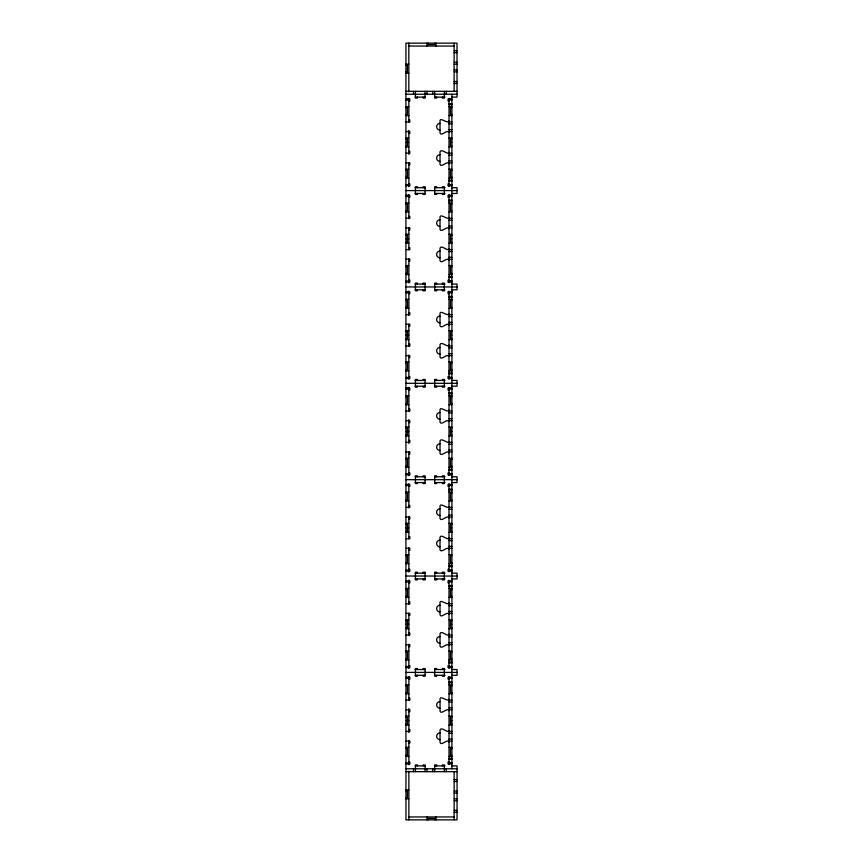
<?xml version="1.0" encoding="UTF-8"?>
<svg xmlns="http://www.w3.org/2000/svg" width="863" height="863" viewBox="0 0 863 863"><rect width="100%" height="100%" fill="white"/><g stroke="black" fill="none" stroke-linecap="round" stroke-linejoin="round"><path stroke-width="1.29" d="M449.008 120.982C448.426 124.445 440.238 117.098 440.011 120.496L440.011 133.021C441.295 136.926 447.563 128.706 449.008 132.535M449.008 152.287C448.49 155.804 441.349 147.994 440.011 151.802L440.011 164.326C441.284 168.242 447.573 160.011 449.008 163.841M449.008 217.39C448.275 220.691 440.756 213.398 440.011 216.807L440.011 229.375C441.295 233.28 447.563 225.06 449.008 228.889M449.008 248.695C447.983 252.212 441.565 244.38 440.011 248.069L440.011 260.68C441.284 264.596 447.573 256.365 449.008 260.195M449.008 313.701C448.436 317.153 440.281 309.828 440.011 313.215L440.011 325.739C441.295 329.644 447.563 321.424 449.008 325.254M449.008 345.06C448.35 348.458 441.403 340.723 440.011 344.52L440.011 357.045C441.284 360.961 447.573 352.73 449.008 356.559M449.008 410.119C447.994 413.506 440.615 406.279 440.022 409.483L440.011 422.104C441.295 426.009 447.563 417.789 449.008 421.619M449.008 441.371C448.49 444.887 441.403 437.077 440.011 440.885L440.011 453.409C441.284 457.325 447.573 449.094 449.008 452.924M449.008 506.484C448.242 509.785 440.691 502.493 440.011 505.901L440.011 518.469C441.295 522.374 447.563 514.154 449.008 517.983M449.008 537.789C447.875 541.306 441.532 533.485 440.011 537.164L440.011 549.774C441.284 553.69 447.573 545.459 449.008 549.289M449.008 602.795C448.447 606.268 440.303 598.911 440.011 602.309L440.011 614.834C441.295 618.739 447.563 610.519 449.008 614.348M449.008 634.1C448.048 637.833 441.425 629.699 440.011 633.615L440.011 646.139C441.284 650.055 447.573 641.824 449.008 645.653M449.03 699.213C448.436 702.471 440.551 695.395 440.044 698.577L440.044 711.198C441.327 715.103 447.595 706.883 449.03 710.713M449.03 730.465C448.231 734.089 441.381 726.063 440.044 729.979L440.044 742.504C441.317 746.419 447.595 738.189 449.03 742.018M408.587 46.041L454.359 46.041M454.121 50.701L457.012 50.701M454.121 52.621L457.012 52.621M454.121 62.265L457.012 62.265M405.934 64.218L408.825 64.175M454.121 64.186L457.012 64.186M405.934 65.318L407.379 65.318L407.379 72.061L405.934 72.061M454.121 69.968L457.012 69.968M454.121 71.899L457.012 71.899M405.934 73.161L408.825 73.204M454.121 81.532L457.012 81.532M454.121 83.463L457.012 83.463M405.934 91.338L457.012 91.338M405.934 94.218L457.034 94.218M415.017 97.109L425.362 97.109M434.467 97.109L445.038 97.109M451.651 97.109L457.034 97.109L457.012 43.15L405.934 43.15L405.966 819.85M408.857 99.148L405.966 99.148L409.817 99.051L409.817 100.971L408.857 100.971M449.008 99.148L451.899 99.148L448.048 99.051L448.048 100.971L449.008 100.971M405.966 100.108L408.857 100.108M449.008 100.054L451.899 100.108M449.008 103.689L451.899 103.689M449.008 104.596L451.899 104.596M405.966 106.634L408.857 106.591M449.008 106.634L451.899 106.591M405.966 107.735L407.412 107.735L407.412 114.477L405.966 114.477M451.899 107.735L450.454 107.735L450.454 114.477L451.899 114.477M405.966 115.577L408.857 115.62M449.008 115.577L451.899 115.62M408.857 120.011L409.817 120.011L409.817 121.942L405.966 121.931M449.008 121.931L451.899 121.931M449.008 123.862L451.899 123.862M449.008 129.644L451.899 129.644M405.966 131.575L409.817 131.575L409.817 133.506L408.857 133.506M449.008 131.575L451.899 131.575M405.966 137.897L408.857 137.929M449.008 137.929L451.899 137.897M405.966 139.029L407.412 139.029L407.412 145.782L405.966 145.782M451.899 139.029L450.454 139.029L450.454 145.782L451.899 145.782M405.966 142.406L408.857 142.406M450.454 142.406L451.899 142.406M405.966 146.883L408.857 146.915M449.008 146.883L451.899 146.883M408.857 151.316L409.817 151.316L409.817 153.247L405.966 153.236M449.008 153.236L451.899 153.236M449.008 155.167L451.899 155.167M449.008 160.95L451.899 160.95M405.966 162.88L409.817 162.88L409.817 164.811L408.857 164.811M449.008 162.88L451.899 162.88M405.966 169.234L408.857 169.191M449.008 169.191L451.899 169.234M405.966 170.335L407.412 170.335L407.412 177.077L405.966 177.077M451.899 170.335L450.454 170.335L450.454 177.077L451.899 177.077M405.966 178.177L408.857 178.22M449.008 178.177L451.899 178.177M449.008 180.216L451.899 180.216M449.008 181.122L451.899 181.122M408.857 183.851L409.817 183.851L409.817 185.772L405.966 185.664M449.008 183.851L448.048 183.851L448.048 185.772L451.899 185.772M405.966 184.704L408.857 184.704M415.017 187.703L425.362 187.703M434.467 187.703L445.038 187.703M451.651 187.703L457.034 187.703L457.034 193.474L451.651 193.474M405.966 190.594L457.034 190.583M415.017 193.474L425.362 193.474M434.467 193.474L445.038 193.474M405.966 195.405L409.817 195.405L409.817 197.325L408.857 197.325M451.899 195.405L448.048 195.405L448.048 197.325L449.008 197.325M405.966 195.513L408.857 195.513M449.008 195.513L451.899 195.513M405.966 196.473L408.857 196.473M449.008 196.419L451.899 196.473M449.008 200.054L451.899 200.054M449.008 200.96L451.899 200.96M405.966 202.956L408.857 202.999M449.008 202.956L451.899 202.999M405.966 204.1L407.412 204.1L407.412 210.842L405.966 210.842M451.899 204.1L450.454 204.1L450.454 210.842L451.899 210.842M405.966 211.985L408.857 211.942M449.008 211.942L451.899 211.985M408.857 216.365L409.817 216.365L409.817 218.296L405.966 218.296M449.008 218.296L451.899 218.296M449.008 220.227L451.899 220.227M449.008 226.009L451.899 226.009M405.966 227.94L409.817 227.929L409.817 229.86L408.857 229.86M449.008 227.94L451.899 227.94M405.966 234.294L408.857 234.261M449.008 234.261L451.899 234.294M405.966 235.394L407.412 235.394L407.412 242.147L405.966 242.147M451.899 235.394L450.454 235.394L450.454 242.147L451.899 242.147M405.966 238.771L408.857 238.771M450.454 238.771L451.899 238.771M405.966 243.28L408.857 243.247M449.008 243.247L451.899 243.28M408.857 247.67L409.817 247.67L409.817 249.601L405.966 249.601M449.008 249.601L451.899 249.601M449.008 251.532L451.899 251.532M449.008 257.314L451.899 257.314M405.966 259.234L409.817 259.234L409.817 261.165L408.857 261.165M449.008 259.245L451.899 259.245M405.966 265.599L408.857 265.556M449.008 265.599L451.899 265.556M405.966 266.699L407.412 266.699L407.412 273.442L405.966 273.442M451.899 266.699L450.454 266.699L450.454 273.442L451.899 273.442M405.966 274.585L408.857 274.542M449.008 274.585L451.899 274.542M449.008 276.581L451.899 276.581M449.008 277.487L451.899 277.487M408.857 280.205L409.817 280.205L409.817 282.125L405.966 282.028M449.008 280.205L448.048 280.205L448.048 282.125L451.899 282.125M405.966 281.068L408.857 281.068M449.008 281.068L451.899 281.068M449.008 281.122L451.899 281.122M415.017 284.067L425.362 284.067M434.477 284.067L445.049 284.067M451.662 284.067L457.045 284.067L457.034 289.839L451.651 289.839M405.966 286.948L457.045 286.948M415.017 289.839L425.362 289.839M434.467 289.839L445.038 289.839M405.966 291.77L409.817 291.77L409.817 293.69L408.857 293.69M451.899 291.77L448.048 291.77L448.048 293.69L449.008 293.69M405.966 291.877L408.857 291.877M449.008 291.877L451.899 291.877M405.966 292.837L408.857 292.837M449.008 292.837L451.899 292.784M449.008 296.419L451.899 296.419M449.008 297.325L451.899 297.325M405.966 299.321L408.857 299.364M449.008 299.321L451.899 299.364M405.966 300.464L407.412 300.464L407.412 307.206L405.966 307.206M451.899 300.464L450.454 300.464L450.454 307.206L451.899 307.206M405.966 308.307L408.857 308.35M449.008 308.35L451.899 308.307M408.857 312.73L409.817 312.73L409.817 314.661L405.966 314.661M449.008 314.661L451.899 314.661M449.008 316.592L451.899 316.592M449.008 322.374L451.899 322.374M405.966 324.294L409.817 324.294L409.817 326.225L408.857 326.225M449.008 324.305L451.899 324.305M405.966 330.658L408.857 330.626M449.008 330.658L451.899 330.626M405.966 331.759L407.412 331.759L407.412 338.512L405.966 338.512M451.899 331.759L450.454 331.759L450.454 338.512L451.899 338.512M405.966 335.135L408.857 335.135M450.454 335.135L451.899 335.135M405.966 339.612L408.857 339.644M449.008 339.644L451.899 339.612M408.857 344.035L409.817 344.035L409.817 345.966L405.966 345.966M449.008 345.966L451.899 345.966M449.008 347.897L451.899 347.897M449.008 353.679L451.899 353.679M405.966 355.599L409.817 355.599L409.817 357.53L408.857 357.53M449.008 355.61L451.899 355.61M405.966 361.964L408.857 361.921M449.008 361.921L451.899 361.964M405.966 363.064L407.412 363.064L407.412 369.806L405.966 369.806M451.899 363.064L450.454 363.064L450.454 369.806L451.899 369.806M405.966 370.95L408.857 370.907M449.008 370.95L451.899 370.907M449.008 372.945L451.899 372.945M449.008 373.852L451.899 373.852M408.857 376.57L409.817 376.57L409.817 378.49L405.966 378.49M449.008 376.57L448.048 376.57L448.048 378.49L451.899 378.49M405.966 377.433L408.857 377.433M415.017 380.432L425.362 380.432M434.477 380.432L445.049 380.432M451.662 380.432L457.045 380.432L457.034 386.203L451.651 386.203M405.966 383.312L457.045 383.312M415.017 386.203L425.362 386.203M434.467 386.203L445.038 386.203M405.966 388.134L409.817 388.134L409.817 390.054L408.857 390.054M451.899 388.134L448.048 388.134L448.048 390.054L449.008 390.054M405.966 388.242L408.857 388.242M449.008 388.242L451.899 388.242M405.966 389.202L408.857 389.202M449.008 389.148L451.899 389.202M449.008 392.784L451.899 392.784M449.008 393.69L451.899 393.69M405.966 395.686L408.857 395.729M449.008 395.729L451.899 395.686M405.966 396.829L407.412 396.829L407.412 403.571L405.966 403.571M451.899 396.829L450.454 396.829L450.454 403.571L451.899 403.571M405.966 404.671L408.857 404.715M449.008 404.715L451.899 404.671M408.857 409.094L409.817 409.094L409.817 411.025L405.966 411.025M449.008 411.025L451.899 411.025M449.008 412.956L451.899 412.956M449.008 418.738L451.899 418.738M405.966 420.669L409.817 420.659L409.817 422.59L408.857 422.59M449.008 420.669L451.899 420.669M405.966 426.991L408.857 427.023M449.008 426.991L451.899 427.023M405.966 428.124L407.412 428.124L407.412 434.876L405.966 434.876M451.899 428.124L450.454 428.124L450.454 434.876L451.899 434.876M405.966 431.5L408.857 431.5M450.454 431.5L451.899 431.5M405.966 436.009L408.857 435.977M449.008 435.977L451.899 436.009M408.857 440.4L409.817 440.4L409.817 442.331L405.966 442.331M449.008 442.331L451.899 442.331M449.008 444.262L451.899 444.262M449.008 450.044L451.899 450.044M405.966 451.964L409.817 451.964L409.817 453.895L408.857 453.895M449.008 451.975L451.899 451.975M405.966 458.285L408.857 458.329M449.008 458.329L451.899 458.285M405.966 459.429L407.412 459.429L407.412 466.171L405.966 466.171M451.899 459.429L450.454 459.429L450.454 466.171L451.899 466.171M405.966 467.271L408.857 467.315M449.008 467.315L451.899 467.271M449.008 469.31L451.899 469.31M449.008 470.216L451.899 470.216M408.857 472.935L409.817 472.935L409.817 474.855L405.966 474.758M449.008 472.935L448.048 472.935L448.048 474.855L451.899 474.855M405.966 473.798L408.857 473.798M415.017 476.797L425.362 476.797M434.477 476.797L445.049 476.797M451.662 476.797L457.045 476.797L457.034 482.568L451.651 482.568M405.966 479.677L457.045 479.688M415.017 482.568L425.362 482.568M434.467 482.568L445.038 482.568M405.966 484.499L409.817 484.499L409.817 486.419L408.857 486.419M451.899 484.499L448.048 484.499L448.048 486.419L449.008 486.419M405.966 484.607L408.857 484.607M449.008 484.607L451.899 484.607M405.966 485.567L408.857 485.567M449.008 485.513L451.899 485.567M449.008 489.148L451.899 489.148M449.008 490.055L451.899 490.055M405.966 492.093L408.857 492.05M449.008 492.05L451.899 492.093M405.966 493.194L407.412 493.194L407.412 499.936L405.966 499.936M451.899 493.194L450.454 493.194L450.454 499.936L451.899 499.936M405.966 501.079L408.857 501.036M449.008 501.079L451.899 501.036M408.857 505.459L409.817 505.459L409.817 507.39L405.966 507.39M449.008 507.39L451.899 507.39M449.008 509.321L451.899 509.321M449.008 515.103L451.899 515.103M405.966 517.034L409.817 517.023L409.817 518.954L408.857 518.954M449.008 517.034L451.899 517.034M405.966 523.388L408.857 523.356M449.008 523.388L451.899 523.356M405.966 524.488L407.412 524.488L407.412 531.241L405.966 531.241M451.899 524.488L450.454 524.488L450.454 531.241L451.899 531.241M405.966 527.865L408.857 527.865M450.454 527.865L451.899 527.865M405.966 532.374L408.857 532.342M449.008 532.374L451.899 532.342M408.857 536.764L409.817 536.764L409.817 538.695L405.966 538.695M449.008 538.695L451.899 538.695M449.008 540.626L451.899 540.626M449.008 546.408L451.899 546.408M405.966 548.329L409.817 548.329L409.817 550.26L408.857 550.26M449.008 548.339L451.899 548.339M405.966 554.65L408.857 554.693M449.008 554.65L451.899 554.693M405.966 555.794L407.412 555.794L407.412 562.536L405.966 562.536M451.899 555.794L450.454 555.794L450.454 562.536L451.899 562.536M405.966 563.679L408.857 563.636M449.008 563.636L451.899 563.679M449.008 565.675L451.899 565.675M449.008 566.581L451.899 566.581M408.857 569.3L409.817 569.3L409.817 571.22L405.966 571.123M449.008 569.3L448.048 569.3L448.048 571.22L451.899 571.22M405.966 570.163L408.857 570.163M449.008 570.163L451.899 570.163M449.008 570.216L451.899 570.216M415.017 573.161L425.362 573.161M434.477 573.161L445.049 573.161M451.662 573.161L457.045 573.161L457.034 578.933L451.651 578.933M405.966 576.042L457.045 576.053M415.017 578.933L425.362 578.933M434.467 578.933L445.038 578.933M405.966 580.972L409.817 580.864L409.817 582.784L408.857 582.784M451.899 580.864L448.048 580.864L448.048 582.784L449.008 582.784M405.966 581.932L408.857 581.932M449.008 581.878L451.899 581.932M449.008 585.513L451.899 585.513M449.008 586.419L451.899 586.419M405.966 588.458L408.857 588.415M449.008 588.415L451.899 588.458M405.966 589.558L407.412 589.558L407.412 596.301L405.966 596.301M451.899 589.558L450.454 589.558L450.454 596.301L451.899 596.301M405.966 597.444L408.857 597.401M449.008 597.401L451.899 597.444M408.857 601.824L409.817 601.824L409.817 603.755L405.966 603.755M449.008 603.755L451.899 603.755M449.008 605.686L451.899 605.686M449.008 611.468L451.899 611.468M405.966 613.399L409.817 613.388L409.817 615.319L408.857 615.319M449.008 613.399L451.899 613.399M405.966 619.72L408.857 619.753M449.008 619.72L451.899 619.753M405.966 620.853L407.412 620.853L407.412 627.606L405.966 627.606M451.899 620.853L450.454 620.853L450.454 627.606L451.899 627.606M405.966 624.229L408.857 624.229M450.454 624.229L451.899 624.229M405.966 628.706L408.857 628.739M449.008 628.739L451.899 628.706M408.857 633.129L409.817 633.129L409.817 635.06L405.966 635.06M449.008 635.06L451.899 635.06M449.008 636.991L451.899 636.991M449.008 642.773L451.899 642.773M405.966 644.693L409.817 644.693L409.817 646.624L408.857 646.624M449.008 644.704L451.899 644.704M405.966 651.015L408.857 651.058M449.008 651.015L451.899 651.058M405.966 652.158L407.412 652.158L407.412 658.9L405.966 658.9M451.899 652.158L450.454 652.158L450.454 658.9L451.899 658.9M405.966 660.001L408.857 660.044M449.008 660.001L451.899 660.044M449.008 662.04L451.899 662.04M449.008 662.946L451.899 662.946M408.857 665.664L409.817 665.664L409.817 667.584L405.966 667.584M449.008 665.664L448.048 665.664L448.048 667.584L451.899 667.584M405.966 666.527L408.857 666.527M415.017 669.526L425.362 669.526M434.477 669.526L445.049 669.526M451.662 669.526L457.045 669.526L457.066 675.298L451.683 675.298M405.966 672.406L457.066 672.417M415.038 675.298L425.383 675.298M434.488 675.298L445.071 675.298M405.988 677.228L409.849 677.228L409.849 679.149L408.879 679.149M451.921 677.228L448.07 677.228L448.07 679.149L449.03 679.149M405.988 678.296L408.879 678.296M449.03 678.242L451.921 678.296M449.03 681.878L451.921 681.878M449.03 682.784L451.921 682.784M405.988 684.78L408.879 684.823M449.03 684.823L451.921 684.78M405.988 685.923L407.433 685.923L407.433 692.665L405.988 692.665M451.921 685.923L450.475 685.923L450.475 692.665L451.921 692.665M405.988 693.766L408.879 693.809M449.03 693.766L451.921 693.809M408.879 698.189L409.849 698.189L409.849 700.12L405.988 700.12M449.03 700.12L451.921 700.12M449.03 702.051L451.921 702.051M449.03 707.833L451.921 707.833M405.988 709.753L409.849 709.753L409.849 711.684L408.879 711.684M449.03 709.764L451.921 709.764M405.988 716.117L408.879 716.085M449.03 716.085L451.921 716.117M405.988 717.218L407.433 717.218L407.433 723.971L405.988 723.971M451.921 717.218L450.475 717.218L450.475 723.971L451.921 723.971M405.988 720.594L408.879 720.594M450.475 720.594L451.921 720.594M405.988 725.103L408.879 725.071M449.03 725.103L451.921 725.071M408.879 729.494L409.849 729.494L409.849 731.425L405.988 731.425M449.03 731.425L451.921 731.425M449.03 733.356L451.921 733.356M449.03 739.138L451.921 739.138M405.988 741.058L409.849 741.058L409.849 742.989L408.879 742.989M449.03 741.069L451.921 741.069M405.988 747.423L408.879 747.38M449.03 747.38L451.921 747.423M405.988 748.523L407.433 748.523L407.433 755.265L405.988 755.265M451.921 748.523L450.475 748.523L450.475 755.265L451.921 755.265M405.988 756.409L408.879 756.409M449.03 756.409L451.921 756.366M449.03 758.404L451.921 758.404M449.03 759.311L451.921 759.311M408.879 762.029L409.849 762.029L409.849 763.949L405.988 763.949M449.03 762.029L448.07 762.029L448.07 763.949L451.921 763.949M405.988 762.892L408.879 762.892M415.038 765.891L425.383 765.891M434.488 765.891L445.071 765.891M451.683 765.891L457.066 765.891L457.034 819.85L406.441 819.85M405.966 768.782L457.066 768.782M405.966 771.662L457.034 771.662M454.143 779.537L457.034 779.537M454.143 781.468L457.034 781.468M405.966 789.839L408.857 789.796M405.966 790.94L407.412 790.94L407.412 797.682L405.966 797.682M454.143 791.101L457.034 791.101M454.143 793.032L457.034 793.032M405.966 798.782L408.857 798.825M454.143 798.814L457.034 798.814M454.143 800.735L457.034 800.735M454.143 810.379L457.034 810.379M454.143 812.299L457.034 812.299M408.609 816.959L454.391 816.959M454.121 43.15L454.121 91.543M454.143 771.457L454.143 819.85M451.899 94.229L451.921 768.771M449.008 98.447L449.008 186.365M449.008 194.607L449.008 282.73M449.008 291.176L449.008 379.299M449.008 387.541L449.008 475.459M449.008 483.701L449.008 571.824M449.008 580.27L449.008 668.394M449.03 676.635L449.03 764.553M446.247 91.338L446.247 94.218M446.279 768.782L446.279 771.662M444.316 91.338L444.348 98.08L442.417 98.08L442.417 97.12M444.348 771.662L444.38 764.92L442.449 764.92L442.449 765.88M442.417 187.703L442.417 186.742L444.348 186.742L444.348 194.434L442.417 194.434L442.417 193.474M442.417 284.056L442.417 283.096L444.348 283.096L444.348 290.799L442.417 290.799L442.417 289.839M442.417 380.421L442.417 379.461L444.348 379.461L444.348 387.163L442.417 387.163L442.417 386.203M442.417 476.786L442.417 475.826L444.348 475.826L444.348 483.528L442.417 483.528L442.417 482.568M442.417 573.151L442.417 572.191L444.348 572.191L444.348 579.893L442.417 579.893L442.417 578.933M442.417 669.515L442.417 668.555L444.348 668.555L444.38 676.258L442.449 676.258L442.449 675.298M436.667 675.298L436.667 676.258L434.736 676.258L434.715 668.555L436.635 668.555L436.635 669.515M436.667 765.88L436.667 764.92L434.736 764.92L434.715 771.662M436.635 97.12L436.635 98.08L434.715 98.08L434.682 91.338M436.635 187.703L436.635 186.742L434.715 186.742L434.715 194.434L436.635 194.434L436.635 193.474M436.635 284.056L436.635 283.096L434.715 283.096L434.715 290.799L436.635 290.799L436.635 289.839M436.635 380.421L436.635 379.461L434.715 379.461L434.715 387.163L436.635 387.163L436.635 386.203M436.635 476.786L436.635 475.826L434.715 475.826L434.715 483.528L436.635 483.528L436.635 482.568M436.635 573.151L436.635 572.191L434.715 572.191L434.715 579.893L436.635 579.893L436.635 578.933M435.988 43.15L435.944 46.041M435.977 816.959L436.009 819.85M434.876 819.85L434.876 818.404L428.124 818.404L428.124 819.85M434.844 43.15L434.844 44.596L428.102 44.596L428.102 43.15M432.751 91.338L432.751 94.218M432.784 768.782L432.784 771.662M426.958 43.15L427.002 46.041M426.98 91.338L426.98 94.218M427.002 768.782L427.002 771.662M427.023 816.959L426.991 819.85M425.049 91.338L425.071 98.08L423.15 98.08L423.15 97.12M425.071 771.662L425.103 764.92L423.172 764.92L423.172 765.88M423.172 675.298L423.172 676.258L425.103 676.258L425.071 668.555L423.15 668.555L423.15 669.515M423.15 187.703L423.15 186.742L425.071 186.742L425.071 194.434L423.15 194.434L423.15 193.474M423.15 284.056L423.15 283.096L425.071 283.096L425.071 290.799L423.15 290.799L423.15 289.839M423.15 380.421L423.15 379.461L425.071 379.461L425.071 387.163L423.15 387.163L423.15 386.203M423.15 476.786L423.15 475.826L425.071 475.826L425.071 483.528L423.15 483.528L423.15 482.568M423.15 573.151L423.15 572.191L425.071 572.191L425.071 579.893L423.15 579.893L423.15 578.933M417.368 97.12L417.368 98.08L415.437 98.08L415.416 91.338M417.368 187.703L417.368 186.742L415.437 186.742L415.437 194.434L417.368 194.434L417.368 193.474M417.368 284.056L417.368 283.096L415.437 283.096L415.437 290.799L417.368 290.799L417.368 289.839M417.368 380.421L417.368 379.461L415.437 379.461L415.437 387.163L417.368 387.163L417.368 386.203M417.368 476.786L417.368 475.826L415.437 475.826L415.437 483.528L417.368 483.528L417.368 482.568M417.368 573.151L417.368 572.191L415.437 572.191L415.437 579.893L417.368 579.893L417.368 578.933M417.368 669.515L417.368 668.555L415.437 668.555L415.47 676.258L417.39 676.258L417.39 675.298M417.39 765.88L417.39 764.92L415.47 764.92L415.437 771.662M413.485 91.338L413.485 94.218M413.517 768.782L413.517 771.662M408.825 43.15L408.825 91.877M408.857 98.242L408.857 122.33M408.857 130.356L408.857 154.455M408.857 162.481L408.857 186.57M408.857 194.607L408.857 218.781M408.857 227.454L408.857 249.849M408.857 258.522L408.857 282.935M408.857 290.971L408.857 315.383M408.857 324.057L408.857 346.451M408.857 355.125L408.857 379.299M408.857 387.336L408.857 411.424M408.857 419.45L408.857 443.55M408.857 451.576L408.857 475.664M408.857 483.701L408.857 507.876M408.857 516.549L408.857 538.944M408.857 547.617L408.857 572.029M408.857 580.065L408.857 604.478M408.857 613.151L408.857 635.546M408.857 644.219L408.857 668.394M408.879 676.43L408.879 700.519M408.879 708.545L408.879 732.644M408.879 740.67L408.879 764.758M408.857 771.123L408.857 819.85M440.011 257.789A3.376 3.376 0 0 1 436.635 254.412A3.376 3.376 0 0 1 440.011 251.047M440.011 226.484A3.376 3.376 0 0 1 436.635 223.118A3.376 3.376 0 0 1 440.011 219.741M440.011 354.154A3.376 3.376 0 0 1 436.635 350.777A3.376 3.376 0 0 1 440.011 347.411M440.011 322.848A3.376 3.376 0 0 1 436.635 319.483A3.376 3.376 0 0 1 440.011 316.106M440.011 450.518A3.376 3.376 0 0 1 436.635 447.142A3.376 3.376 0 0 1 440.011 443.776M440.011 419.213A3.376 3.376 0 0 1 436.635 415.847A3.376 3.376 0 0 1 440.011 412.471M440.011 546.883A3.376 3.376 0 0 1 436.635 543.507A3.376 3.376 0 0 1 440.011 540.141M440.011 515.578A3.376 3.376 0 0 1 436.635 512.212A3.376 3.376 0 0 1 440.011 508.836M440.011 643.248A3.376 3.376 0 0 1 436.635 639.871A3.376 3.376 0 0 1 440.011 636.506M440.011 611.943A3.376 3.376 0 0 1 436.635 608.577A3.376 3.376 0 0 1 440.011 605.2M440.044 739.613A3.376 3.376 0 0 1 436.667 736.236A3.376 3.376 0 0 1 440.044 732.87M440.044 708.307A3.376 3.376 0 0 1 436.667 704.942A3.376 3.376 0 0 1 440.044 701.565M440.011 130.13A3.376 3.376 0 0 1 436.635 126.764A3.376 3.376 0 0 1 440.011 123.387M440.011 161.435A3.376 3.376 0 0 1 436.635 158.058A3.376 3.376 0 0 1 440.011 154.693M451.899 184.704L449.008 184.704L451.899 184.758M451.899 377.433L449.008 377.433L451.899 377.487M451.899 473.798L449.008 473.798L451.899 473.852M451.899 666.527L449.008 666.527L451.899 666.581M451.921 762.892L449.03 762.892L451.921 762.946"/></g></svg>
